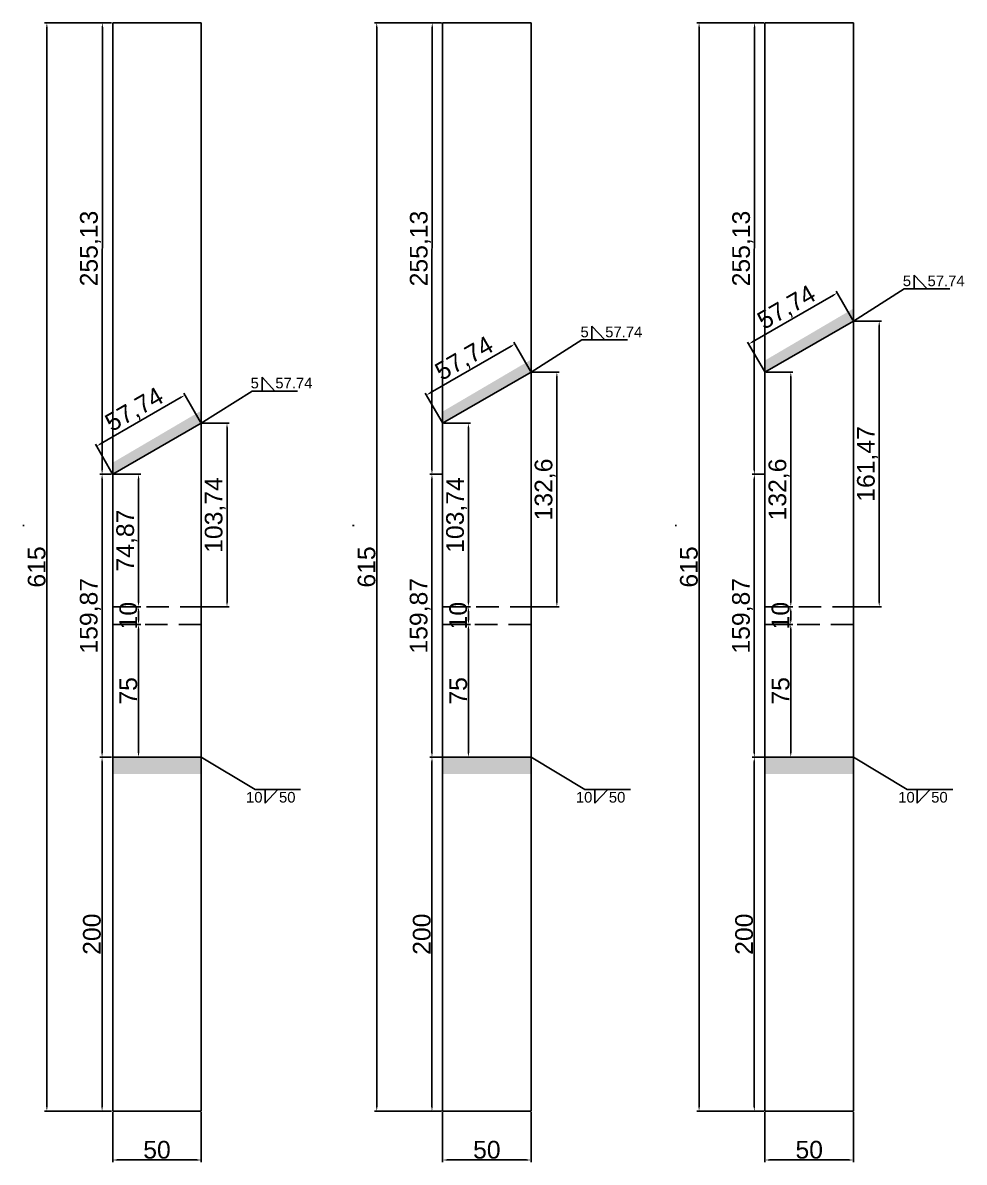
# Model space of a CAD drawing. Header units: millimetres. Extents: x 1455 to 24185, y -7041 to 4772.
# Drawn here: x 16792 to 17324, y 77 to 720 of the extents above; entities that cross this region are included whole.
import ezdxf

# ---------------------------------------------------------------- set-up
doc = ezdxf.new("R2010")
doc.units = ezdxf.units.MM
doc.linetypes.add('DASHED', pattern=[19.05, 12.7, -6.35])
doc.layers.add('尺寸标注', color=6, linetype='Continuous')
doc.layers.add('焊缝', color=250, linetype='Continuous')
doc.styles.get("Standard").update_dxf_attribs({"font": 'arial.ttf'})
doc.dimstyles.new('ISO-25-JHF', dxfattribs={"dimtxt": 10, "dimasz": 2.5, "dimexe": 1.25, "dimexo": 0.625, "dimtad": 1, "dimtxsty": 'Standard', "dimcen": 2.5, "dimadec": 0, "dimazin": 0, "dimtfac": 1, "dimtmove": 0, "dimatfit": 3, "dimfxl": 1, "dimarcsym": 0})

# ---------------------------------------------------------------- blocks, each defined once
blk = doc.blocks.new('*D1302')
at = {"layer": 'Defpoints', "color": 0, "transparency": 16777216}
for p in [(16842.92, 105.49), (16892.92, 105.49), (16892.92, 77.9)]:
    blk.add_point(p, dxfattribs=at)
at = {"layer": '尺寸标注', "color": 0, "lineweight": -2, "transparency": 16777216}
for p, q in [((16842.92, 104.86), (16842.92, 76.65)), ((16892.92, 104.86), (16892.92, 76.65)), ((16845.42, 77.9), (16890.42, 77.9))]:
    blk.add_line(p, q, dxfattribs=at)
at = {"layer": '尺寸标注', "color": 0, "transparency": 16777216}
for points in [[(16845.42, 78.32), (16845.42, 77.48), (16842.92, 77.9)], [(16890.42, 78.32), (16890.42, 77.48), (16892.92, 77.9)]]:
    blk.add_solid(points, dxfattribs=at)
at = {"layer": '尺寸标注', "color": 0, "transparency": 16777216, "insert": (16867.92, 83.63), "char_height": 10, "attachment_point": 5}
blk.add_mtext('50', dxfattribs=at)
blk = doc.blocks.new('*D1303')
at = {"layer": 'Defpoints', "color": 0, "transparency": 16777216}
for p in [(16842.21, 390.49), (16857.49, 390.49), (16842.21, 380.49)]:
    blk.add_point(p, dxfattribs=at)
at = {"layer": '尺寸标注', "color": 0, "lineweight": -2, "transparency": 16777216}
for p, q in [((16842.84, 390.49), (16858.74, 390.49)), ((16857.49, 382.99), (16857.49, 387.99)), ((16842.84, 380.49), (16858.74, 380.49))]:
    blk.add_line(p, q, dxfattribs=at)
at = {"layer": '尺寸标注', "color": 0, "transparency": 16777216}
for points in [[(16857.07, 387.99), (16857.9, 387.99), (16857.49, 390.49)], [(16857.07, 382.99), (16857.9, 382.99), (16857.49, 380.49)]]:
    blk.add_solid(points, dxfattribs=at)
at = {"layer": '尺寸标注', "color": 0, "transparency": 16777216, "insert": (16851.76, 385.49), "char_height": 10, "attachment_point": 5, "rotation": 90}
blk.add_mtext('10', dxfattribs=at)
blk = doc.blocks.new('*D1304')
at = {"layer": 'Defpoints', "color": 0, "transparency": 16777216}
for p in [(16836.89, 465.36), (16842.92, 465.36), (16842.92, 305.49)]:
    blk.add_point(p, dxfattribs=at)
at = {"layer": '尺寸标注', "color": 0, "lineweight": -2, "transparency": 16777216}
for p, q in [((16842.3, 465.36), (16835.64, 465.36)), ((16836.89, 307.99), (16836.89, 462.86)), ((16842.3, 305.49), (16835.64, 305.49))]:
    blk.add_line(p, q, dxfattribs=at)
at = {"layer": '尺寸标注', "color": 0, "transparency": 16777216}
for points in [[(16836.47, 462.86), (16837.3, 462.86), (16836.89, 465.36)], [(16836.47, 307.99), (16837.3, 307.99), (16836.89, 305.49)]]:
    blk.add_solid(points, dxfattribs=at)
at = {"layer": '尺寸标注', "color": 0, "transparency": 16777216, "insert": (16830.25, 385.42), "char_height": 10, "attachment_point": 5, "rotation": 90}
blk.add_mtext('159,87', dxfattribs=at)
blk = doc.blocks.new('*D1305')
at = {"layer": 'Defpoints', "color": 0, "transparency": 16777216}
for p in [(16805.66, 720.49), (16842.92, 720.49), (16842.92, 105.49)]:
    blk.add_point(p, dxfattribs=at)
at = {"layer": '尺寸标注', "color": 0, "lineweight": -2, "transparency": 16777216}
for p, q in [((16842.3, 720.49), (16804.41, 720.49)), ((16805.66, 107.99), (16805.66, 717.99)), ((16842.3, 105.49), (16804.41, 105.49))]:
    blk.add_line(p, q, dxfattribs=at)
at = {"layer": '尺寸标注', "color": 0, "transparency": 16777216}
for points in [[(16805.25, 717.99), (16806.08, 717.99), (16805.66, 720.49)], [(16805.25, 107.99), (16806.08, 107.99), (16805.66, 105.49)]]:
    blk.add_solid(points, dxfattribs=at)
at = {"layer": '尺寸标注', "color": 0, "transparency": 16777216, "insert": (16799.93, 412.99), "char_height": 10, "attachment_point": 5, "rotation": 90}
blk.add_mtext('615', dxfattribs=at)
blk = doc.blocks.new('*D1306')
at = {"layer": 'Defpoints', "color": 0, "transparency": 16777216}
for p in [(16883.75, 510.11), (16892.92, 494.22), (16842.92, 465.36)]:
    blk.add_point(p, dxfattribs=at)
at = {"layer": '尺寸标注', "color": 0, "lineweight": -2, "transparency": 16777216}
for p, q in [((16835.92, 482.49), (16881.59, 508.86)), ((16892.61, 494.76), (16883.13, 511.19)), ((16842.61, 465.9), (16833.13, 482.32))]:
    blk.add_line(p, q, dxfattribs=at)
at = {"layer": '尺寸标注', "color": 0, "transparency": 16777216}
for points in [[(16881.38, 509.22), (16881.8, 508.49), (16883.75, 510.11)], [(16835.71, 482.85), (16836.13, 482.13), (16833.75, 481.24)]]:
    blk.add_solid(points, dxfattribs=at)
at = {"layer": '尺寸标注', "color": 0, "transparency": 16777216, "insert": (16855.45, 501.4), "char_height": 10, "attachment_point": 5, "rotation": 30}
blk.add_mtext('57,74', dxfattribs=at)
blk = doc.blocks.new('*D1307')
at = {"layer": 'Defpoints', "color": 0, "transparency": 16777216}
for p in [(16842.92, 720.49), (16836.89, 465.36), (16842.76, 465.36)]:
    blk.add_point(p, dxfattribs=at)
at = {"layer": '尺寸标注', "color": 0, "lineweight": -2, "transparency": 16777216}
for p, q in [((16842.3, 720.49), (16835.8, 720.49)), ((16837.05, 717.99), (16836.89, 467.86)), ((16842.13, 465.36), (16835.64, 465.36))]:
    blk.add_line(p, q, dxfattribs=at)
at = {"layer": '尺寸标注', "color": 0, "transparency": 16777216}
for points in [[(16836.63, 717.99), (16837.47, 717.99), (16837.05, 720.49)], [(16836.47, 467.86), (16837.31, 467.86), (16836.89, 465.36)]]:
    blk.add_solid(points, dxfattribs=at)
at = {"layer": '尺寸标注', "color": 0, "transparency": 16777216, "insert": (16830.33, 592.93), "char_height": 10, "attachment_point": 5, "rotation": 89.96337}
blk.add_mtext('255,13', dxfattribs=at)
blk = doc.blocks.new('*D1308')
at = {"layer": 'Defpoints', "color": 0, "transparency": 16777216}
for p in [(16842.92, 305.49), (16836.89, 105.49), (16842.92, 105.49)]:
    blk.add_point(p, dxfattribs=at)
at = {"layer": '尺寸标注', "color": 0, "lineweight": -2, "transparency": 16777216}
for p, q in [((16842.3, 305.49), (16835.64, 305.49)), ((16836.89, 302.99), (16836.89, 107.99)), ((16842.3, 105.49), (16835.64, 105.49))]:
    blk.add_line(p, q, dxfattribs=at)
at = {"layer": '尺寸标注', "color": 0, "transparency": 16777216}
for points in [[(16836.47, 302.99), (16837.3, 302.99), (16836.89, 305.49)], [(16836.47, 107.99), (16837.3, 107.99), (16836.89, 105.49)]]:
    blk.add_solid(points, dxfattribs=at)
at = {"layer": '尺寸标注', "color": 0, "transparency": 16777216, "insert": (16831.16, 205.49), "char_height": 10, "attachment_point": 5, "rotation": 90}
blk.add_mtext('200', dxfattribs=at)
blk = doc.blocks.new('*D1312')
at = {"layer": 'Defpoints', "color": 0, "transparency": 16777216}
for p in [(16842.92, 465.36), (16857.51, 465.36), (16842.92, 390.49)]:
    blk.add_point(p, dxfattribs=at)
at = {"layer": '尺寸标注', "color": 0, "lineweight": -2, "transparency": 16777216}
for p, q in [((16843.55, 465.36), (16858.76, 465.36)), ((16857.51, 392.99), (16857.51, 462.86)), ((16843.55, 390.49), (16858.76, 390.49))]:
    blk.add_line(p, q, dxfattribs=at)
at = {"layer": '尺寸标注', "color": 0, "transparency": 16777216}
for points in [[(16857.09, 462.86), (16857.92, 462.86), (16857.51, 465.36)], [(16857.09, 392.99), (16857.92, 392.99), (16857.51, 390.49)]]:
    blk.add_solid(points, dxfattribs=at)
at = {"layer": '尺寸标注', "color": 0, "transparency": 16777216, "insert": (16850.87, 427.92), "char_height": 10, "attachment_point": 5, "rotation": 90}
blk.add_mtext('74,87', dxfattribs=at)
blk = doc.blocks.new('*D1313')
at = {"layer": 'Defpoints', "color": 0, "transparency": 16777216}
for p in [(16892.92, 494.22), (16907.51, 494.22), (16892.92, 390.49)]:
    blk.add_point(p, dxfattribs=at)
at = {"layer": '尺寸标注', "color": 0, "lineweight": -2, "transparency": 16777216}
for p, q in [((16893.55, 494.22), (16908.76, 494.22)), ((16907.51, 392.99), (16907.51, 491.72)), ((16893.55, 390.49), (16908.76, 390.49))]:
    blk.add_line(p, q, dxfattribs=at)
at = {"layer": '尺寸标注', "color": 0, "transparency": 16777216}
for points in [[(16907.09, 491.72), (16907.92, 491.72), (16907.51, 494.22)], [(16907.09, 392.99), (16907.92, 392.99), (16907.51, 390.49)]]:
    blk.add_solid(points, dxfattribs=at)
at = {"layer": '尺寸标注', "color": 0, "transparency": 16777216, "insert": (16900.87, 442.36), "char_height": 10, "attachment_point": 5, "rotation": 90}
blk.add_mtext('103,74', dxfattribs=at)
blk = doc.blocks.new('*D1316')
at = {"layer": 'Defpoints', "color": 0, "transparency": 16777216}
for p in [(16842.21, 380.49), (16857.49, 380.49), (16842.21, 305.49)]:
    blk.add_point(p, dxfattribs=at)
at = {"layer": '尺寸标注', "color": 0, "lineweight": -2, "transparency": 16777216}
for p, q in [((16842.84, 380.49), (16858.74, 380.49)), ((16857.49, 307.99), (16857.49, 377.99)), ((16842.84, 305.49), (16858.74, 305.49))]:
    blk.add_line(p, q, dxfattribs=at)
at = {"layer": '尺寸标注', "color": 0, "transparency": 16777216}
for points in [[(16857.07, 377.99), (16857.9, 377.99), (16857.49, 380.49)], [(16857.07, 307.99), (16857.9, 307.99), (16857.49, 305.49)]]:
    blk.add_solid(points, dxfattribs=at)
at = {"layer": '尺寸标注', "color": 0, "transparency": 16777216, "insert": (16851.78, 342.99), "char_height": 10, "attachment_point": 5, "rotation": 90}
blk.add_mtext('75', dxfattribs=at)
blk = doc.blocks.new('*D1317')
at = {"layer": 'Defpoints', "color": 0, "transparency": 16777216}
for p in [(17029.42, 105.49), (17079.42, 105.49), (17079.42, 77.9)]:
    blk.add_point(p, dxfattribs=at)
at = {"layer": '尺寸标注', "color": 0, "lineweight": -2, "transparency": 16777216}
for p, q in [((17029.42, 104.86), (17029.42, 76.65)), ((17079.42, 104.86), (17079.42, 76.65)), ((17031.92, 77.9), (17076.92, 77.9))]:
    blk.add_line(p, q, dxfattribs=at)
at = {"layer": '尺寸标注', "color": 0, "transparency": 16777216}
for points in [[(17031.92, 78.32), (17031.92, 77.48), (17029.42, 77.9)], [(17076.92, 78.32), (17076.92, 77.48), (17079.42, 77.9)]]:
    blk.add_solid(points, dxfattribs=at)
at = {"layer": '尺寸标注', "color": 0, "transparency": 16777216, "insert": (17054.42, 83.63), "char_height": 10, "attachment_point": 5}
blk.add_mtext('50', dxfattribs=at)
blk = doc.blocks.new('*D1318')
at = {"layer": 'Defpoints', "color": 0, "transparency": 16777216}
for p in [(17028.71, 390.49), (17043.99, 390.49), (17028.71, 380.49)]:
    blk.add_point(p, dxfattribs=at)
at = {"layer": '尺寸标注', "color": 0, "lineweight": -2, "transparency": 16777216}
for p, q in [((17029.33, 390.49), (17045.24, 390.49)), ((17043.99, 382.99), (17043.99, 387.99)), ((17029.33, 380.49), (17045.24, 380.49))]:
    blk.add_line(p, q, dxfattribs=at)
at = {"layer": '尺寸标注', "color": 0, "transparency": 16777216}
for points in [[(17043.57, 387.99), (17044.4, 387.99), (17043.99, 390.49)], [(17043.57, 382.99), (17044.4, 382.99), (17043.99, 380.49)]]:
    blk.add_solid(points, dxfattribs=at)
at = {"layer": '尺寸标注', "color": 0, "transparency": 16777216, "insert": (17038.26, 385.49), "char_height": 10, "attachment_point": 5, "rotation": 90}
blk.add_mtext('10', dxfattribs=at)
blk = doc.blocks.new('*D1319')
at = {"layer": 'Defpoints', "color": 0, "transparency": 16777216}
for p in [(17023.39, 465.36), (17029.42, 465.36), (17029.42, 305.49)]:
    blk.add_point(p, dxfattribs=at)
at = {"layer": '尺寸标注', "color": 0, "lineweight": -2, "transparency": 16777216}
for p, q in [((17028.8, 465.36), (17022.14, 465.36)), ((17023.39, 307.99), (17023.39, 462.86)), ((17028.8, 305.49), (17022.14, 305.49))]:
    blk.add_line(p, q, dxfattribs=at)
at = {"layer": '尺寸标注', "color": 0, "transparency": 16777216}
for points in [[(17022.97, 462.86), (17023.8, 462.86), (17023.39, 465.36)], [(17022.97, 307.99), (17023.8, 307.99), (17023.39, 305.49)]]:
    blk.add_solid(points, dxfattribs=at)
at = {"layer": '尺寸标注', "color": 0, "transparency": 16777216, "insert": (17016.75, 385.42), "char_height": 10, "attachment_point": 5, "rotation": 90}
blk.add_mtext('159,87', dxfattribs=at)
blk = doc.blocks.new('*D1320')
at = {"layer": 'Defpoints', "color": 0, "transparency": 16777216}
for p in [(16992.16, 720.49), (17029.42, 720.49), (17029.42, 105.49)]:
    blk.add_point(p, dxfattribs=at)
at = {"layer": '尺寸标注', "color": 0, "lineweight": -2, "transparency": 16777216}
for p, q in [((17028.8, 720.49), (16990.91, 720.49)), ((16992.16, 107.99), (16992.16, 717.99)), ((17028.8, 105.49), (16990.91, 105.49))]:
    blk.add_line(p, q, dxfattribs=at)
at = {"layer": '尺寸标注', "color": 0, "transparency": 16777216}
for points in [[(16991.74, 717.99), (16992.58, 717.99), (16992.16, 720.49)], [(16991.74, 107.99), (16992.58, 107.99), (16992.16, 105.49)]]:
    blk.add_solid(points, dxfattribs=at)
at = {"layer": '尺寸标注', "color": 0, "transparency": 16777216, "insert": (16986.43, 412.99), "char_height": 10, "attachment_point": 5, "rotation": 90}
blk.add_mtext('615', dxfattribs=at)
blk = doc.blocks.new('*D1321')
at = {"layer": 'Defpoints', "color": 0, "transparency": 16777216}
for p in [(17070.25, 538.97), (17079.42, 523.09), (17029.42, 494.22)]:
    blk.add_point(p, dxfattribs=at)
at = {"layer": '尺寸标注', "color": 0, "lineweight": -2, "transparency": 16777216}
for p, q in [((17022.42, 511.36), (17068.09, 537.72)), ((17079.11, 523.63), (17069.63, 540.06)), ((17029.11, 494.76), (17019.63, 511.19))]:
    blk.add_line(p, q, dxfattribs=at)
at = {"layer": '尺寸标注', "color": 0, "transparency": 16777216}
for points in [[(17067.88, 538.08), (17068.29, 537.36), (17070.25, 538.97)], [(17022.21, 511.72), (17022.62, 510.99), (17020.25, 510.11)]]:
    blk.add_solid(points, dxfattribs=at)
at = {"layer": '尺寸标注', "color": 0, "transparency": 16777216, "insert": (17041.94, 530.27), "char_height": 10, "attachment_point": 5, "rotation": 30}
blk.add_mtext('57,74', dxfattribs=at)
blk = doc.blocks.new('*D1322')
at = {"layer": 'Defpoints', "color": 0, "transparency": 16777216}
for p in [(17029.42, 720.49), (17023.39, 465.36), (17029.26, 465.36)]:
    blk.add_point(p, dxfattribs=at)
at = {"layer": '尺寸标注', "color": 0, "lineweight": -2, "transparency": 16777216}
for p, q in [((17028.8, 720.49), (17022.3, 720.49)), ((17023.55, 717.99), (17023.39, 467.86)), ((17028.63, 465.36), (17022.14, 465.36))]:
    blk.add_line(p, q, dxfattribs=at)
at = {"layer": '尺寸标注', "color": 0, "transparency": 16777216}
for points in [[(17023.13, 717.99), (17023.96, 717.99), (17023.55, 720.49)], [(17022.97, 467.86), (17023.8, 467.86), (17023.39, 465.36)]]:
    blk.add_solid(points, dxfattribs=at)
at = {"layer": '尺寸标注', "color": 0, "transparency": 16777216, "insert": (17016.83, 592.93), "char_height": 10, "attachment_point": 5, "rotation": 89.96337}
blk.add_mtext('255,13', dxfattribs=at)
blk = doc.blocks.new('*D1323')
at = {"layer": 'Defpoints', "color": 0, "transparency": 16777216}
for p in [(17029.42, 305.49), (17023.39, 105.49), (17029.42, 105.49)]:
    blk.add_point(p, dxfattribs=at)
at = {"layer": '尺寸标注', "color": 0, "lineweight": -2, "transparency": 16777216}
for p, q in [((17028.8, 305.49), (17022.14, 305.49)), ((17023.39, 302.99), (17023.39, 107.99)), ((17028.8, 105.49), (17022.14, 105.49))]:
    blk.add_line(p, q, dxfattribs=at)
at = {"layer": '尺寸标注', "color": 0, "transparency": 16777216}
for points in [[(17022.97, 302.99), (17023.8, 302.99), (17023.39, 305.49)], [(17022.97, 107.99), (17023.8, 107.99), (17023.39, 105.49)]]:
    blk.add_solid(points, dxfattribs=at)
at = {"layer": '尺寸标注', "color": 0, "transparency": 16777216, "insert": (17017.66, 205.49), "char_height": 10, "attachment_point": 5, "rotation": 90}
blk.add_mtext('200', dxfattribs=at)
blk = doc.blocks.new('*D1324')
at = {"layer": 'Defpoints', "color": 0, "transparency": 16777216}
for p in [(17029.4, 494.22), (17043.99, 494.22), (17029.4, 390.49)]:
    blk.add_point(p, dxfattribs=at)
at = {"layer": '尺寸标注', "color": 0, "lineweight": -2, "transparency": 16777216}
for p, q in [((17030.03, 494.22), (17045.24, 494.22)), ((17043.99, 392.99), (17043.99, 491.72)), ((17030.03, 390.49), (17045.24, 390.49))]:
    blk.add_line(p, q, dxfattribs=at)
at = {"layer": '尺寸标注', "color": 0, "transparency": 16777216}
for points in [[(17043.57, 491.72), (17044.4, 491.72), (17043.99, 494.22)], [(17043.57, 392.99), (17044.4, 392.99), (17043.99, 390.49)]]:
    blk.add_solid(points, dxfattribs=at)
at = {"layer": '尺寸标注', "color": 0, "transparency": 16777216, "insert": (17037.35, 442.36), "char_height": 10, "attachment_point": 5, "rotation": 90}
blk.add_mtext('103,74', dxfattribs=at)
blk = doc.blocks.new('*D1325')
at = {"layer": 'Defpoints', "color": 0, "transparency": 16777216}
for p in [(17028.71, 380.49), (17043.99, 380.49), (17028.71, 305.49)]:
    blk.add_point(p, dxfattribs=at)
at = {"layer": '尺寸标注', "color": 0, "lineweight": -2, "transparency": 16777216}
for p, q in [((17029.33, 380.49), (17045.24, 380.49)), ((17043.99, 307.99), (17043.99, 377.99)), ((17029.33, 305.49), (17045.24, 305.49))]:
    blk.add_line(p, q, dxfattribs=at)
at = {"layer": '尺寸标注', "color": 0, "transparency": 16777216}
for points in [[(17043.57, 377.99), (17044.4, 377.99), (17043.99, 380.49)], [(17043.57, 307.99), (17044.4, 307.99), (17043.99, 305.49)]]:
    blk.add_solid(points, dxfattribs=at)
at = {"layer": '尺寸标注', "color": 0, "transparency": 16777216, "insert": (17038.28, 342.99), "char_height": 10, "attachment_point": 5, "rotation": 90}
blk.add_mtext('75', dxfattribs=at)
blk = doc.blocks.new('*D1326')
at = {"layer": 'Defpoints', "color": 0, "transparency": 16777216}
for p in [(17211.67, 105.49), (17261.67, 105.49), (17261.67, 77.9)]:
    blk.add_point(p, dxfattribs=at)
at = {"layer": '尺寸标注', "color": 0, "lineweight": -2, "transparency": 16777216}
for p, q in [((17211.67, 104.86), (17211.67, 76.65)), ((17261.67, 104.86), (17261.67, 76.65)), ((17214.17, 77.9), (17259.17, 77.9))]:
    blk.add_line(p, q, dxfattribs=at)
at = {"layer": '尺寸标注', "color": 0, "transparency": 16777216}
for points in [[(17214.17, 78.32), (17214.17, 77.48), (17211.67, 77.9)], [(17259.17, 78.32), (17259.17, 77.48), (17261.67, 77.9)]]:
    blk.add_solid(points, dxfattribs=at)
at = {"layer": '尺寸标注', "color": 0, "transparency": 16777216, "insert": (17236.67, 83.63), "char_height": 10, "attachment_point": 5}
blk.add_mtext('50', dxfattribs=at)
blk = doc.blocks.new('*D1327')
at = {"layer": 'Defpoints', "color": 0, "transparency": 16777216}
for p in [(17210.96, 390.49), (17226.23, 390.49), (17210.96, 380.49)]:
    blk.add_point(p, dxfattribs=at)
at = {"layer": '尺寸标注', "color": 0, "lineweight": -2, "transparency": 16777216}
for p, q in [((17211.58, 390.49), (17227.48, 390.49)), ((17226.23, 382.99), (17226.23, 387.99)), ((17211.58, 380.49), (17227.48, 380.49))]:
    blk.add_line(p, q, dxfattribs=at)
at = {"layer": '尺寸标注', "color": 0, "transparency": 16777216}
for points in [[(17225.82, 387.99), (17226.65, 387.99), (17226.23, 390.49)], [(17225.82, 382.99), (17226.65, 382.99), (17226.23, 380.49)]]:
    blk.add_solid(points, dxfattribs=at)
at = {"layer": '尺寸标注', "color": 0, "transparency": 16777216, "insert": (17220.5, 385.49), "char_height": 10, "attachment_point": 5, "rotation": 90}
blk.add_mtext('10', dxfattribs=at)
blk = doc.blocks.new('*D1328')
at = {"layer": 'Defpoints', "color": 0, "transparency": 16777216}
for p in [(17205.63, 465.36), (17211.67, 465.36), (17211.67, 305.49)]:
    blk.add_point(p, dxfattribs=at)
at = {"layer": '尺寸标注', "color": 0, "lineweight": -2, "transparency": 16777216}
for p, q in [((17211.04, 465.36), (17204.38, 465.36)), ((17205.63, 307.99), (17205.63, 462.86)), ((17211.04, 305.49), (17204.38, 305.49))]:
    blk.add_line(p, q, dxfattribs=at)
at = {"layer": '尺寸标注', "color": 0, "transparency": 16777216}
for points in [[(17205.22, 462.86), (17206.05, 462.86), (17205.63, 465.36)], [(17205.22, 307.99), (17206.05, 307.99), (17205.63, 305.49)]]:
    blk.add_solid(points, dxfattribs=at)
at = {"layer": '尺寸标注', "color": 0, "transparency": 16777216, "insert": (17199, 385.42), "char_height": 10, "attachment_point": 5, "rotation": 90}
blk.add_mtext('159,87', dxfattribs=at)
blk = doc.blocks.new('*D1329')
at = {"layer": 'Defpoints', "color": 0, "transparency": 16777216}
for p in [(17174.41, 720.49), (17211.67, 720.49), (17211.67, 105.49)]:
    blk.add_point(p, dxfattribs=at)
at = {"layer": '尺寸标注', "color": 0, "lineweight": -2, "transparency": 16777216}
for p, q in [((17211.04, 720.49), (17173.16, 720.49)), ((17174.41, 107.99), (17174.41, 717.99)), ((17211.04, 105.49), (17173.16, 105.49))]:
    blk.add_line(p, q, dxfattribs=at)
at = {"layer": '尺寸标注', "color": 0, "transparency": 16777216}
for points in [[(17173.99, 717.99), (17174.82, 717.99), (17174.41, 720.49)], [(17173.99, 107.99), (17174.82, 107.99), (17174.41, 105.49)]]:
    blk.add_solid(points, dxfattribs=at)
at = {"layer": '尺寸标注', "color": 0, "transparency": 16777216, "insert": (17168.68, 412.99), "char_height": 10, "attachment_point": 5, "rotation": 90}
blk.add_mtext('615', dxfattribs=at)
blk = doc.blocks.new('*D1330')
at = {"layer": 'Defpoints', "color": 0, "transparency": 16777216}
for p in [(17252.5, 567.84), (17261.67, 551.96), (17211.67, 523.09)]:
    blk.add_point(p, dxfattribs=at)
at = {"layer": '尺寸标注', "color": 0, "lineweight": -2, "transparency": 16777216}
for p, q in [((17204.66, 540.22), (17250.33, 566.59)), ((17261.36, 552.5), (17251.87, 568.92)), ((17211.36, 523.63), (17201.87, 540.06))]:
    blk.add_line(p, q, dxfattribs=at)
at = {"layer": '尺寸标注', "color": 0, "transparency": 16777216}
for points in [[(17250.13, 566.95), (17250.54, 566.23), (17252.5, 567.84)], [(17204.46, 540.58), (17204.87, 539.86), (17202.5, 538.97)]]:
    blk.add_solid(points, dxfattribs=at)
at = {"layer": '尺寸标注', "color": 0, "transparency": 16777216, "insert": (17224.19, 559.13), "char_height": 10, "attachment_point": 5, "rotation": 30}
blk.add_mtext('57,74', dxfattribs=at)
blk = doc.blocks.new('*D1331')
at = {"layer": 'Defpoints', "color": 0, "transparency": 16777216}
for p in [(17211.67, 720.49), (17205.63, 465.36), (17211.5, 465.36)]:
    blk.add_point(p, dxfattribs=at)
at = {"layer": '尺寸标注', "color": 0, "lineweight": -2, "transparency": 16777216}
for p, q in [((17211.04, 720.49), (17204.55, 720.49)), ((17205.79, 717.99), (17205.63, 467.86)), ((17210.88, 465.36), (17204.38, 465.36))]:
    blk.add_line(p, q, dxfattribs=at)
at = {"layer": '尺寸标注', "color": 0, "transparency": 16777216}
for points in [[(17205.38, 717.99), (17206.21, 717.99), (17205.8, 720.49)], [(17205.22, 467.86), (17206.05, 467.86), (17205.63, 465.36)]]:
    blk.add_solid(points, dxfattribs=at)
at = {"layer": '尺寸标注', "color": 0, "transparency": 16777216, "insert": (17199.08, 592.93), "char_height": 10, "attachment_point": 5, "rotation": 89.96337}
blk.add_mtext('255,13', dxfattribs=at)
blk = doc.blocks.new('*D1332')
at = {"layer": 'Defpoints', "color": 0, "transparency": 16777216}
for p in [(17211.67, 305.49), (17205.63, 105.49), (17211.67, 105.49)]:
    blk.add_point(p, dxfattribs=at)
at = {"layer": '尺寸标注', "color": 0, "lineweight": -2, "transparency": 16777216}
for p, q in [((17211.04, 305.49), (17204.38, 305.49)), ((17205.63, 302.99), (17205.63, 107.99)), ((17211.04, 105.49), (17204.38, 105.49))]:
    blk.add_line(p, q, dxfattribs=at)
at = {"layer": '尺寸标注', "color": 0, "transparency": 16777216}
for points in [[(17205.22, 302.99), (17206.05, 302.99), (17205.63, 305.49)], [(17205.22, 107.99), (17206.05, 107.99), (17205.63, 105.49)]]:
    blk.add_solid(points, dxfattribs=at)
at = {"layer": '尺寸标注', "color": 0, "transparency": 16777216, "insert": (17199.9, 205.49), "char_height": 10, "attachment_point": 5, "rotation": 90}
blk.add_mtext('200', dxfattribs=at)
blk = doc.blocks.new('*D1333')
at = {"layer": 'Defpoints', "color": 0, "transparency": 16777216}
for p in [(17210.96, 380.49), (17226.23, 380.49), (17210.96, 305.49)]:
    blk.add_point(p, dxfattribs=at)
at = {"layer": '尺寸标注', "color": 0, "lineweight": -2, "transparency": 16777216}
for p, q in [((17211.58, 380.49), (17227.48, 380.49)), ((17226.23, 307.99), (17226.23, 377.99)), ((17211.58, 305.49), (17227.48, 305.49))]:
    blk.add_line(p, q, dxfattribs=at)
at = {"layer": '尺寸标注', "color": 0, "transparency": 16777216}
for points in [[(17225.82, 377.99), (17226.65, 377.99), (17226.23, 380.49)], [(17225.82, 307.99), (17226.65, 307.99), (17226.23, 305.49)]]:
    blk.add_solid(points, dxfattribs=at)
at = {"layer": '尺寸标注', "color": 0, "transparency": 16777216, "insert": (17220.52, 342.99), "char_height": 10, "attachment_point": 5, "rotation": 90}
blk.add_mtext('75', dxfattribs=at)
blk = doc.blocks.new('*D1334')
at = {"layer": 'Defpoints', "color": 0, "transparency": 16777216}
for p in [(17211.67, 523.09), (17226.25, 523.09), (17211.67, 390.49)]:
    blk.add_point(p, dxfattribs=at)
at = {"layer": '尺寸标注', "color": 0, "lineweight": -2, "transparency": 16777216}
for p, q in [((17212.29, 523.09), (17227.5, 523.09)), ((17226.25, 392.99), (17226.25, 520.59)), ((17212.29, 390.49), (17227.5, 390.49))]:
    blk.add_line(p, q, dxfattribs=at)
at = {"layer": '尺寸标注', "color": 0, "transparency": 16777216}
for points in [[(17225.84, 520.59), (17226.67, 520.59), (17226.25, 523.09)], [(17225.84, 392.99), (17226.67, 392.99), (17226.25, 390.49)]]:
    blk.add_solid(points, dxfattribs=at)
at = {"layer": '尺寸标注', "color": 0, "transparency": 16777216, "insert": (17219.62, 456.79), "char_height": 10, "attachment_point": 5, "rotation": 90}
blk.add_mtext('132,6', dxfattribs=at)
blk = doc.blocks.new('*D1335')
at = {"layer": 'Defpoints', "color": 0, "transparency": 16777216}
for p in [(17261.67, 551.96), (17276.25, 551.96), (17261.67, 390.49)]:
    blk.add_point(p, dxfattribs=at)
at = {"layer": '尺寸标注', "color": 0, "lineweight": -2, "transparency": 16777216}
for p, q in [((17262.29, 551.96), (17277.5, 551.96)), ((17276.25, 392.99), (17276.25, 549.46)), ((17262.29, 390.49), (17277.5, 390.49))]:
    blk.add_line(p, q, dxfattribs=at)
at = {"layer": '尺寸标注', "color": 0, "transparency": 16777216}
for points in [[(17275.84, 549.46), (17276.67, 549.46), (17276.25, 551.96)], [(17275.84, 392.99), (17276.67, 392.99), (17276.25, 390.49)]]:
    blk.add_solid(points, dxfattribs=at)
at = {"layer": '尺寸标注', "color": 0, "transparency": 16777216, "insert": (17269.62, 471.22), "char_height": 10, "attachment_point": 5, "rotation": 90}
blk.add_mtext('161,47', dxfattribs=at)
blk = doc.blocks.new('*D1336')
at = {"layer": 'Defpoints', "color": 0, "transparency": 16777216}
for p in [(17079.42, 523.09), (17094.01, 523.09), (17079.42, 390.49)]:
    blk.add_point(p, dxfattribs=at)
at = {"layer": '尺寸标注', "color": 0, "lineweight": -2, "transparency": 16777216}
for p, q in [((17080.05, 523.09), (17095.26, 523.09)), ((17094.01, 392.99), (17094.01, 520.59)), ((17080.05, 390.49), (17095.26, 390.49))]:
    blk.add_line(p, q, dxfattribs=at)
at = {"layer": '尺寸标注', "color": 0, "transparency": 16777216}
for points in [[(17093.59, 520.59), (17094.42, 520.59), (17094.01, 523.09)], [(17093.59, 392.99), (17094.42, 392.99), (17094.01, 390.49)]]:
    blk.add_solid(points, dxfattribs=at)
at = {"layer": '尺寸标注', "color": 0, "transparency": 16777216, "insert": (17087.37, 456.79), "char_height": 10, "attachment_point": 5, "rotation": 90}
blk.add_mtext('132,6', dxfattribs=at)

msp = doc.modelspace()

# ---------------------------------------------------------------- hatches: boundary and pattern name
at = {"layer": '焊缝'}
h = msp.add_hatch(color=250, dxfattribs=at)
h.dxf.hatch_style = 1
h.paths.add_polyline_path([(17211.668, 529.689), (17211.668, 523.091), (17261.668, 551.959), (17261.668, 559.028)])
h = msp.add_hatch(color=250, dxfattribs=at)
h.dxf.hatch_style = 1
h.paths.add_polyline_path([(17029.42, 500.821), (17029.42, 494.224), (17079.42, 523.091), (17079.42, 530.161)])
h = msp.add_hatch(color=250, dxfattribs=at)
h.dxf.hatch_style = 1
h.paths.add_polyline_path([(16842.921, 471.954), (16842.921, 465.356), (16892.921, 494.224), (16892.921, 501.293)])
h = msp.add_hatch(color=250, dxfattribs=at)
h.dxf.hatch_style = 1
h.paths.add_polyline_path([(16842.921, 305.919), (16842.921, 295.919), (16892.921, 295.919), (16892.921, 305.489)])
h = msp.add_hatch(color=250, dxfattribs=at)
h.dxf.hatch_style = 1
h.paths.add_polyline_path([(17029.42, 305.919), (17029.42, 295.919), (17079.42, 295.919), (17079.42, 305.489)])
h = msp.add_hatch(color=250, dxfattribs=at)
h.dxf.hatch_style = 1
h.paths.add_polyline_path([(17211.668, 305.919), (17211.668, 295.919), (17261.668, 295.919), (17261.668, 305.489)])

# ---------------------------------------------------------------- linework, layer by layer
for p, q in [((16842.921, 105.489), (16842.921, 720.489)), ((16892.921, 720.489), (16842.921, 720.489)), ((16892.921, 105.489), (16892.921, 720.489)), ((17029.42, 105.489), (17029.42, 720.489)), ((17079.42, 720.489), (17029.42, 720.489)), ((17079.42, 105.489), (17079.42, 720.489)), ((17211.668, 105.489), (17211.668, 720.489)), ((17261.668, 720.489), (17211.668, 720.489)), ((17261.668, 105.489), (17261.668, 720.489)), ((17211.668, 523.091), (17261.668, 551.959)), ((17029.42, 494.224), (17079.42, 523.091)), ((16842.921, 465.356), (16892.921, 494.224)), ((16892.921, 305.489), (16842.921, 305.489)), ((17079.42, 305.489), (17029.42, 305.489)), ((17261.668, 305.489), (17211.668, 305.489)), ((16892.921, 105.489), (16842.921, 105.489)), ((17079.42, 105.489), (17029.42, 105.489)), ((17261.668, 105.489), (17211.668, 105.489))]:
    msp.add_line(p, q)
at = {"linetype": 'DASHED'}
for p, q in [((16842.921, 390.489), (16892.921, 390.489)), ((17029.42, 390.489), (17079.42, 390.489)), ((17211.668, 390.489), (17261.668, 390.489)), ((16892.921, 380.489), (16842.921, 380.489)), ((17079.42, 380.489), (17029.42, 380.489)), ((17261.668, 380.489), (17211.668, 380.489))]:
    msp.add_line(p, q, dxfattribs=at)
at = {"layer": '尺寸标注'}
for p, q in [((17296.075, 570.148), (17296.075, 577.913)), ((17296.075, 577.913), (17303.306, 570.148)), ((17261.668, 551.959), (17290.425, 570.148)), ((17316.188, 570.148), (17290.425, 570.148)), ((17113.828, 541.281), (17113.828, 549.045)), ((17113.828, 549.045), (17121.059, 541.281)), ((17079.42, 523.091), (17108.178, 541.281)), ((17133.941, 541.281), (17108.178, 541.281)), ((16927.328, 512.413), (16927.328, 520.178)), ((16927.328, 520.178), (16934.56, 512.413)), ((16892.921, 494.224), (16921.679, 512.413)), ((16947.441, 512.413), (16921.679, 512.413)), ((16792.921, 436.489), (16792.049, 436.489)), ((16979.42, 436.489), (16978.548, 436.489)), ((17161.668, 436.489), (17160.795, 436.489)), ((16892.921, 305.489), (16923.371, 287.299)), ((17079.42, 305.489), (17109.87, 287.299)), ((17261.668, 305.489), (17292.117, 287.299)), ((16949.134, 287.299), (16923.371, 287.299)), ((16929.021, 287.299), (16929.021, 279.534)), ((16929.021, 279.534), (16936.253, 287.299)), ((17135.633, 287.299), (17109.87, 287.299)), ((17115.52, 287.299), (17115.52, 279.534)), ((17115.52, 279.534), (17122.752, 287.299)), ((17317.88, 287.299), (17292.117, 287.299)), ((17297.767, 287.299), (17297.767, 279.534)), ((17297.767, 279.534), (17304.999, 287.299))]:
    msp.add_line(p, q, dxfattribs=at)

# ---------------------------------------------------------------- texts
at = {"layer": '尺寸标注', "char_height": 6}
for s, insert, attachment_point in [('5    57.74', (17289.605, 577.666), 1), ('5    57.74', (17107.358, 548.798), 1), ('5    57.74', (16920.858, 519.93), 1), ('10    50', (16918.264, 279.782), 7), ('10    50', (17104.763, 279.782), 7), ('10    50', (17287.011, 279.782), 7)]:
    msp.add_mtext_dynamic_manual_height_columns(s, width=68.30832, gutter_width=12.5, heights=[0], dxfattribs=dict(at, insert=insert, attachment_point=attachment_point))

# ---------------------------------------------------------------- dimensions: what is measured, and where the dimension line sits
at = {"layer": '尺寸标注'}
for p1, p2, distance, picture, middle in [((16842.921, 105.489), (16842.921, 720.489), 37.259, '*D1305', (16799.931, 412.989)), ((16842.921, 720.489), (16842.758, 465.356), -5.871, '*D1307', (16830.334, 592.93)), ((17029.42, 105.489), (17029.42, 720.489), 37.259, '*D1320', (16986.43, 412.989)), ((17029.42, 720.489), (17029.257, 465.356), -5.871, '*D1322', (17016.833, 592.93)), ((17211.668, 105.489), (17211.668, 720.489), 37.259, '*D1329', (17168.678, 412.989)), ((17211.668, 720.489), (17211.505, 465.356), -5.871, '*D1331', (17199.08, 592.93)), ((17211.668, 523.091), (17261.668, 551.959), 18.338, '*D1330', (17224.191, 559.134)), ((17261.668, 390.489), (17261.668, 551.959), -14.585, '*D1335', (17269.618, 471.224)), ((17029.4203, 494.2236), (17079.4203, 523.0911), 18.3383, '*D1321', (17041.9441, 530.2668)), ((17079.42, 390.489), (17079.42, 523.091), -14.585, '*D1336', (17087.371, 456.79)), ((17211.668, 390.489), (17211.668, 523.091), -14.585, '*D1334', (17219.618, 456.79)), ((16842.921, 465.356), (16892.921, 494.224), 18.338, '*D1306', (16855.445, 501.399)), ((16892.92121, 390.48857), (16892.92121, 494.2236), -14.58525, '*D1313', (16900.87191, 442.35608)), ((17029.40112, 390.48857), (17029.40112, 494.2236), -14.58525, '*D1324', (17037.35182, 442.35608)), ((16842.921, 305.489), (16842.921, 465.356), 6.034, '*D1304', (16830.252, 385.422)), ((16842.921, 390.489), (16842.921, 465.356), -14.585, '*D1312', (16850.872, 427.922)), ((17029.42, 305.489), (17029.42, 465.356), 6.034, '*D1319', (17016.751, 385.422)), ((17211.668, 305.489), (17211.668, 465.356), 6.034, '*D1328', (17198.999, 385.422)), ((16842.921, 305.489), (16842.921, 105.489), -6.034, '*D1308', (16831.156, 205.489)), ((17029.42, 305.489), (17029.42, 105.489), -6.034, '*D1323', (17017.655, 205.489)), ((17211.668, 305.489), (17211.668, 105.489), -6.034, '*D1332', (17199.903, 205.489)), ((16842.921, 105.489), (16892.921, 105.489), -27.59, '*D1302', (16867.921, 83.629)), ((17029.42, 105.489), (17079.42, 105.489), -27.59, '*D1317', (17054.42, 83.629)), ((17211.668, 105.489), (17261.668, 105.489), -27.59, '*D1326', (17236.668, 83.629))]:
    dim = msp.add_aligned_dim(p1=p1, p2=p2, distance=distance, dimstyle='ISO-25-JHF', dxfattribs=at)
    dim.commit()
    dim.dimension.update_dxf_attribs({"geometry": picture, "text_midpoint": middle})
for base, p1, p2, picture, middle in [((16857.487, 390.489), (16842.21, 380.489), (16842.21, 390.489), '*D1303', (16857.487, 385.489)), ((17043.986, 390.489), (17028.709, 380.489), (17028.709, 390.489), '*D1318', (17043.986, 385.489)), ((17226.234, 390.489), (17210.957, 380.489), (17210.957, 390.489), '*D1327', (17226.234, 385.489)), ((16857.487, 380.489), (16842.21, 305.489), (16842.21, 380.489), '*D1316', (16857.487, 342.989)), ((17043.986, 380.489), (17028.709, 305.489), (17028.709, 380.489), '*D1325', (17043.986, 342.989)), ((17226.234, 380.489), (17210.957, 305.489), (17210.957, 380.489), '*D1333', (17226.234, 342.989))]:
    dim = msp.add_linear_dim(base=base, p1=p1, p2=p2, angle=90, dimstyle='ISO-25-JHF', dxfattribs=at)
    dim.commit()
    dim.dimension.update_dxf_attribs({"geometry": picture, "text_midpoint": middle, "dimtype": 161})

doc.saveas('drawing.dxf')
